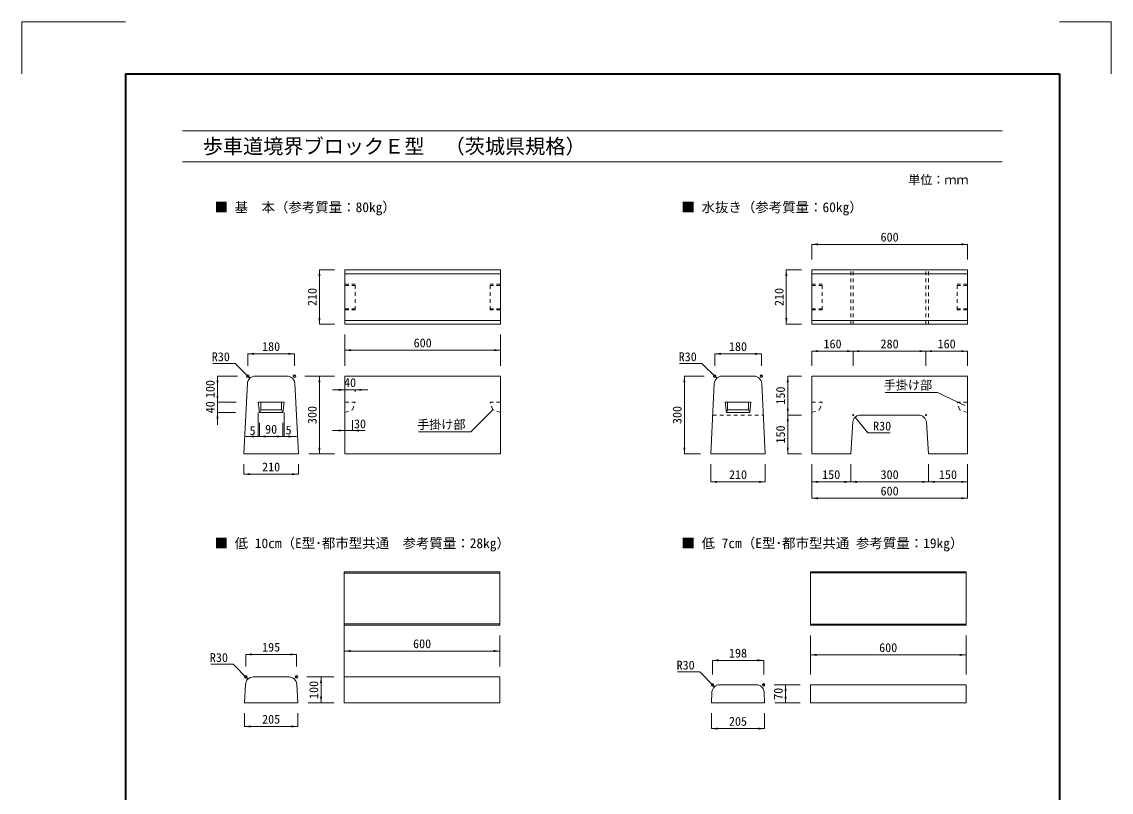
# Model space of a CAD drawing. Units: millimetres at full size, sheet at 1:20; some dimension numbers follow another scale. Extents: x 6158 to 10358, y -6226 to -286.
# Drawn here: x 6158 to 10358, y -3256 to -286 of the extents above; entities that cross this region are included whole.
import ezdxf
from ezdxf.enums import TextEntityAlignment as Align

# ---------------------------------------------------------------- set-up
doc = ezdxf.new("R2010")
doc.units = ezdxf.units.MM
doc.header["$LTSCALE"] = 20
doc.header["$PDMODE"] = 32
doc.header["$PDSIZE"] = 10
doc.linetypes.add('USER1', pattern=[1.35, 0.75, -0.6])
doc.layers.add('(0-0)', color=7, linetype='Continuous')
for name, color, linetype, lineweight in [('Defpoints_2', 7, 'Continuous', 13), ('図枠', 7, 'Continuous', 5), ('寸法線', 7, 'Continuous', 13), ('引出線', 4, 'Continuous', 13), ('本体', 2, 'Continuous', 20), ('補助線', 8, 'Continuous', 13)]:
    doc.layers.add(name, color=color, linetype=linetype, lineweight=lineweight)
doc.styles.add('ＭＳ ゴシック', font='')
doc.styles.get('ＭＳ ゴシック').set_extended_font_data('MS Gothic')

# ---------------------------------------------------------------- blocks, each defined once
blk = doc.blocks.new('filled_arrow')
at = {"color": 0, "linetype": 'Continuous', "lineweight": -2}
blk.add_solid([(7.5, 1.25), (0, 0), (7.5, -1.25)], dxfattribs=at)

msp = doc.modelspace()

# ---------------------------------------------------------------- linework, layer by layer
at = {"layer": 'Defpoints_2'}
for p, q in [((6158.4, -286.38), (6158.4, -486.38)), ((6558.4, -286.38), (6158.4, -286.38)), ((10158.4, -286.38), (10358.4, -286.38)), ((10358.4, -286.38), (10358.4, -486.38))]:
    msp.add_line(p, q, dxfattribs=at)
at = {"layer": '図枠', "lineweight": 40}
for p, q in [((6558.4, -486.38), (10158.4, -486.38)), ((6558.4, -486.38), (6558.4, -6026.38)), ((10158.4, -486.38), (10158.4, -6026.38))]:
    msp.add_line(p, q, dxfattribs=at)
at = {"layer": '図枠', "lineweight": 13}
for p, q in [((6778.4, -706.38), (9938.4, -706.38)), ((6778.4, -826.38), (9938.4, -826.38))]:
    msp.add_line(p, q, dxfattribs=at)
at = {"layer": '寸法線'}
for p, q in [((9203.98, -1144.32), (9803.98, -1144.32)), ((9203.98, -1202.39), (9203.98, -1144.32)), ((9803.98, -1202.39), (9803.98, -1144.32)), ((7305.91, -1452.39), (7305.91, -1242.39)), ((7363.98, -1242.39), (7305.91, -1242.39)), ((9105.91, -1452.39), (9105.91, -1242.39)), ((9163.98, -1242.39), (9105.91, -1242.39)), ((7363.98, -1452.39), (7305.91, -1452.39)), ((9163.98, -1452.39), (9105.91, -1452.39)), ((7403.98, -1492.39), (7403.98, -1552.39)), ((8003.98, -1492.39), (8003.98, -1552.39)), ((7403.98, -1552.39), (8003.98, -1552.39)), ((7403.98, -1552.39), (8003.98, -1552.39)), ((7403.98, -1612.39), (7403.98, -1552.39)), ((8003.98, -1612.39), (8003.98, -1552.39)), ((7029.66, -1566.36), (7209.66, -1566.36)), ((7029.66, -1612.39), (7029.66, -1566.36)), ((7209.66, -1612.39), (7209.66, -1566.36)), ((8829.66, -1566.36), (9009.66, -1566.36)), ((8829.66, -1612.39), (8829.66, -1566.36)), ((9009.66, -1612.39), (9009.66, -1566.36)), ((9203.98, -1556.1), (9363.98, -1556.1)), ((9203.98, -1612.39), (9203.98, -1556.1)), ((9363.98, -1556.1), (9643.98, -1556.1)), ((9363.98, -1612.39), (9363.98, -1556.1)), ((9363.98, -1612.39), (9363.98, -1556.1)), ((9643.98, -1612.39), (9643.98, -1556.1)), ((9643.98, -1556.1), (9803.98, -1556.1)), ((9643.98, -1612.39), (9643.98, -1556.1)), ((9803.98, -1612.39), (9803.98, -1556.1)), ((6912.81, -1652.39), (6912.81, -1752.39)), ((6989.66, -1652.39), (6912.81, -1652.39)), ((7249.66, -1652.39), (7305.91, -1652.39)), ((7305.91, -1952.39), (7305.91, -1652.39)), ((7305.91, -1952.39), (7305.91, -1652.39)), ((7363.98, -1652.39), (7305.91, -1652.39)), ((8712.82, -1652.39), (8712.82, -1952.39)), ((8789.66, -1652.39), (8712.82, -1652.39)), ((9111.45, -1802.39), (9111.45, -1652.39)), ((9163.98, -1652.39), (9111.45, -1652.39)), ((6912.81, -1704.39), (6912.81, -1840.39)), ((7355.98, -1705.22), (7491.98, -1705.22)), ((7403.98, -1712.39), (7403.98, -1705.22)), ((7443.98, -1712.39), (7443.98, -1705.22)), ((6984.66, -1752.39), (6912.81, -1752.39)), ((6984.66, -1752.39), (6912.81, -1752.39)), ((6982.66, -1792.39), (6912.81, -1792.39)), ((7069.66, -1792.39), (7069.66, -1885.07)), ((7169.66, -1792.39), (7169.66, -1885.07)), ((9111.45, -1952.39), (9111.45, -1802.39)), ((9163.98, -1802.39), (9111.45, -1802.39)), ((9163.98, -1802.39), (9111.45, -1802.39)), ((7074.66, -1832.39), (7074.66, -1885.07)), ((7074.66, -1832.39), (7074.66, -1885.07)), ((7164.66, -1832.39), (7164.66, -1885.07)), ((7164.66, -1832.39), (7164.66, -1885.07)), ((7403.98, -1832.39), (7403.98, -1862.14)), ((7433.98, -1822.39), (7433.98, -1862.14)), ((7021.66, -1885.07), (7122.66, -1885.07)), ((7074.66, -1885.07), (7164.66, -1885.07)), ((7116.66, -1885.07), (7217.66, -1885.07)), ((7355.98, -1862.14), (7481.98, -1862.14)), ((7264.66, -1952.39), (7305.91, -1952.39)), ((7363.98, -1952.39), (7305.91, -1952.39)), ((8774.66, -1952.39), (8712.82, -1952.39)), ((9163.98, -1952.39), (9111.45, -1952.39)), ((7014.66, -1992.39), (7014.66, -2030.47)), ((7224.66, -1992.39), (7224.66, -2030.47)), ((8814.66, -1992.39), (8814.66, -2060)), ((9024.66, -1992.39), (9024.66, -2060)), ((9203.98, -1992.39), (9203.98, -2123.23)), ((9203.98, -1992.39), (9203.98, -2060)), ((9353.98, -1992.39), (9353.98, -2060)), ((9353.98, -1992.39), (9353.98, -2060)), ((9653.98, -1992.39), (9653.98, -2060)), ((9653.98, -1992.39), (9653.98, -2060)), ((9803.98, -1992.39), (9803.98, -2123.23)), ((9803.98, -1992.39), (9803.98, -2060)), ((7014.66, -2030.47), (7224.66, -2030.47)), ((8814.66, -2060), (9024.66, -2060)), ((9203.98, -2060), (9353.98, -2060)), ((9353.98, -2060), (9653.98, -2060)), ((9653.98, -2060), (9803.98, -2060)), ((9203.98, -2123.23), (9803.98, -2123.23)), ((7401.82, -2651.97), (7401.82, -2712.01)), ((8001.82, -2652.01), (8001.82, -2712.01)), ((9198.66, -2652.01), (9198.66, -2727.01)), ((9798.66, -2652.01), (9798.66, -2727.01)), ((7022.16, -2725.28), (7217.16, -2725.28)), ((7022.16, -2772.01), (7022.16, -2725.28)), ((7217.16, -2772.01), (7217.16, -2725.28)), ((7401.82, -2712.01), (8001.82, -2712.01)), ((7401.82, -2772.01), (7401.82, -2712.01)), ((7401.82, -2712.01), (8001.82, -2712.01)), ((8001.82, -2772.01), (8001.82, -2712.01)), ((9198.66, -2727.01), (9798.66, -2727.01)), ((9198.66, -2802.01), (9198.66, -2727.01)), ((9198.66, -2727.01), (9798.66, -2727.01)), ((9798.66, -2802.01), (9798.66, -2727.01)), ((8820.66, -2748), (9018.66, -2748)), ((8820.66, -2802.01), (8820.66, -2748)), ((9018.66, -2802.01), (9018.66, -2748)), ((7257.16, -2812.01), (7311.99, -2812.01)), ((7311.99, -2912.01), (7311.99, -2812.01)), ((7311.99, -2912.01), (7311.99, -2812.01)), ((7361.82, -2812.01), (7311.99, -2812.01)), ((9058.66, -2842.01), (9102.89, -2842.01)), ((9102.89, -2912.01), (9102.89, -2842.01)), ((9102.89, -2912.01), (9102.89, -2842.01)), ((9158.66, -2842.01), (9102.89, -2842.01)), ((7262.16, -2912.01), (7311.99, -2912.01)), ((7361.82, -2912.01), (7311.99, -2912.01)), ((9062.16, -2912.01), (9102.89, -2912.01)), ((9158.66, -2912.01), (9102.89, -2912.01)), ((7017.16, -2952.01), (7017.16, -3002.9)), ((7222.16, -2952.01), (7222.16, -3002.9)), ((8817.16, -2952.01), (8817.16, -3011.28)), ((9022.16, -2952.01), (9022.16, -3011.28)), ((7017.16, -3002.9), (7222.16, -3002.9)), ((8817.16, -3011.28), (9022.16, -3011.28))]:
    msp.add_line(p, q, dxfattribs=at)
at = {"layer": '引出線'}
for points in [[(7037.52, -1660.66), (6980.65, -1603.78), (6894.5, -1603.78)], [(8837.52, -1660.66), (8780.65, -1603.78), (8694.5, -1603.78)], [(9793.64, -1765.68), (9688.19, -1715.16), (9486.91, -1715.16)], [(7973.98, -1782.39), (7888.99, -1867.39), (7687.71, -1867.39)], [(9371.55, -1810.48), (9420.48, -1870.88), (9506.63, -1870.88)], [(7030.02, -2820.27), (6973.15, -2763.4), (6886.99, -2763.4)], [(8829.35, -2849.51), (8772.48, -2792.64), (8686.33, -2792.64)]]:
    msp.add_lwpolyline(points, dxfattribs=at)
at = {"layer": '本体'}
for p, q in [((7403.98, -1242.39), (8003.98, -1242.39)), ((7403.98, -1242.39), (7403.98, -1452.39)), ((8003.98, -1242.39), (8003.98, -1452.39)), ((9203.98, -1242.39), (9803.98, -1242.39)), ((9203.98, -1242.39), (9203.98, -1452.39)), ((9803.98, -1242.39), (9803.98, -1452.39)), ((7403.98, -1452.39), (8003.98, -1452.39)), ((9203.98, -1452.39), (9803.98, -1452.39)), ((7403.98, -1652.39), (7403.98, -1952.39)), ((7403.98, -1652.39), (8003.98, -1652.39)), ((8003.98, -1652.39), (8003.98, -1952.39)), ((9203.98, -1652.39), (9203.98, -1952.39)), ((9203.98, -1652.39), (9803.98, -1652.39)), ((9803.98, -1652.39), (9803.98, -1952.39)), ((9615.91, -1802.39), (9392.05, -1802.39)), ((9362.11, -1830.4), (9353.98, -1952.39)), ((9645.85, -1830.4), (9653.98, -1952.39)), ((7014.66, -1952.39), (7224.66, -1952.39)), ((7403.98, -1952.39), (8003.98, -1952.39)), ((8814.66, -1952.39), (9024.66, -1952.39)), ((9203.98, -1952.39), (9353.98, -1952.39)), ((9653.98, -1952.39), (9803.98, -1952.39)), ((7401.82, -2612.01), (8001.82, -2612.01)), ((9198.66, -2612.01), (9798.66, -2612.01)), ((7050.7, -2812.01), (7188.62, -2812.01)), ((7401.82, -2812.01), (7401.82, -2912.01)), ((7401.82, -2812.01), (8001.82, -2812.01)), ((8001.82, -2812.01), (8001.82, -2912.01)), ((8849.2, -2842.01), (8990.12, -2842.01)), ((9198.66, -2842.01), (9198.66, -2912.01)), ((9198.66, -2842.01), (9798.66, -2842.01)), ((9798.66, -2842.01), (9798.66, -2912.01)), ((7017.16, -2912.01), (7222.16, -2912.01)), ((7401.82, -2912.01), (8001.82, -2912.01)), ((8817.16, -2912.01), (9022.16, -2912.01)), ((9198.66, -2912.01), (9798.66, -2912.01))]:
    msp.add_line(p, q, dxfattribs=at)
at = {"layer": '本体', "lineweight": 5}
for p, q in [((7403.98, -1257.39), (8003.98, -1257.39)), ((9203.98, -1257.39), (9803.98, -1257.39)), ((7403.98, -1437.39), (8003.98, -1437.39)), ((9203.98, -1437.39), (9803.98, -1437.39)), ((7401.82, -2412.01), (8001.82, -2412.01)), ((9198.66, -2410.51), (9798.66, -2410.51)), ((7401.82, -2607.01), (8001.82, -2607.01)), ((9198.66, -2608.51), (9798.66, -2608.51))]:
    msp.add_line(p, q, dxfattribs=at)
at = {"layer": '本体', "linetype": 'USER1', "lineweight": 9}
for p, q in [((9353.98, -1452.39), (9353.98, -1242.39)), ((9363.98, -1452.39), (9363.98, -1242.39)), ((9643.98, -1452.39), (9643.98, -1242.39)), ((9653.98, -1452.39), (9653.98, -1242.39)), ((7403.98, -1297.39), (7443.98, -1297.39)), ((7443.98, -1397.39), (7443.98, -1297.39)), ((8003.98, -1297.39), (7963.98, -1297.39)), ((7963.98, -1397.39), (7963.98, -1297.39)), ((9203.98, -1297.39), (9243.98, -1297.39)), ((9243.98, -1397.39), (9243.98, -1297.39)), ((9803.98, -1297.39), (9763.98, -1297.39)), ((9763.98, -1397.39), (9763.98, -1297.39)), ((7403.98, -1302.39), (7443.98, -1302.39)), ((8003.98, -1302.39), (7963.98, -1302.39)), ((9203.98, -1302.39), (9243.98, -1302.39)), ((9803.98, -1302.39), (9763.98, -1302.39)), ((7403.98, -1392.39), (7443.98, -1392.39)), ((7403.98, -1397.39), (7443.98, -1397.39)), ((8003.98, -1392.39), (7963.98, -1392.39)), ((8003.98, -1397.39), (7963.98, -1397.39)), ((9203.98, -1392.39), (9243.98, -1392.39)), ((9203.98, -1397.39), (9243.98, -1397.39)), ((9803.98, -1392.39), (9763.98, -1392.39)), ((9803.98, -1397.39), (9763.98, -1397.39)), ((7403.98, -1752.39), (7443.98, -1752.39)), ((7433.98, -1782.39), (7443.98, -1752.39)), ((8003.98, -1752.39), (7963.98, -1752.39)), ((7973.98, -1782.39), (7963.98, -1752.39)), ((9203.98, -1752.39), (9243.98, -1752.39)), ((9233.98, -1782.39), (9243.98, -1752.39)), ((9803.98, -1752.39), (9763.98, -1752.39)), ((9773.98, -1782.39), (9763.98, -1752.39)), ((7403.98, -1792.39), (7433.98, -1782.39)), ((8003.98, -1792.39), (7973.98, -1782.39)), ((8822.16, -1802.39), (9017.16, -1802.39)), ((9203.98, -1792.39), (9233.98, -1782.39)), ((9803.98, -1792.39), (9773.98, -1782.39))]:
    msp.add_line(p, q, dxfattribs=at)
at = {"layer": '本体', "lineweight": 13}
for p, q in [((7058.2, -1652.39), (7181.12, -1652.39)), ((8858.2, -1652.39), (8981.12, -1652.39)), ((7014.66, -1952.39), (7028.24, -1680.89)), ((7211.09, -1680.89), (7224.66, -1952.39)), ((8814.66, -1952.39), (8828.24, -1680.89)), ((9011.09, -1680.89), (9024.66, -1952.39)), ((7401.82, -2612.01), (7401.82, -2407.01)), ((7401.82, -2407.01), (8001.82, -2407.01)), ((8001.82, -2407.01), (8001.82, -2612.01)), ((9198.66, -2612.01), (9198.66, -2407.01)), ((9198.66, -2407.01), (9798.66, -2407.01)), ((9798.66, -2407.01), (9798.66, -2612.01)), ((7017.16, -2912.01), (7020.74, -2840.51)), ((7222.16, -2912.01), (7218.59, -2840.51)), ((8817.16, -2912.01), (8819.24, -2870.51)), ((9022.16, -2912.01), (9020.09, -2870.51))]:
    msp.add_line(p, q, dxfattribs=at)
at = {"layer": '本体', "lineweight": 9}
for p, q in [((7169.66, -1752.39), (7069.66, -1752.39)), ((7069.66, -1752.39), (7074.66, -1792.39)), ((7079.66, -1752.39), (7079.66, -1782.39)), ((7159.66, -1752.39), (7159.66, -1782.39)), ((7164.66, -1792.39), (7169.66, -1752.39)), ((8969.66, -1752.39), (8869.66, -1752.39)), ((8869.66, -1752.39), (8874.66, -1792.39)), ((8879.66, -1752.39), (8879.66, -1782.39)), ((8959.66, -1752.39), (8959.66, -1782.39)), ((8964.66, -1792.39), (8969.66, -1752.39)), ((7079.66, -1782.39), (7074.66, -1792.39)), ((7164.66, -1792.39), (7074.66, -1792.39)), ((7159.66, -1782.39), (7079.66, -1782.39)), ((7159.66, -1782.39), (7164.66, -1792.39)), ((8879.66, -1782.39), (8874.66, -1792.39)), ((8964.66, -1792.39), (8874.66, -1792.39)), ((8959.66, -1782.39), (8879.66, -1782.39)), ((8959.66, -1782.39), (8964.66, -1792.39))]:
    msp.add_line(p, q, dxfattribs=at)
at = {"layer": '本体', "lineweight": 13}
for centre, start, end in [((7058.2, -1682.39), 90, 177.13759), ((7181.12, -1682.39), 2.86241, 90), ((8858.2, -1682.39), 90, 177.13759), ((8981.12, -1682.39), 2.86241, 90), ((8990.12, -2872.01), 2.86131, 90)]:
    msp.add_arc(centre, 30, start, end, dxfattribs=at)
at = {"layer": '本体'}
for centre, start, end in [((9392.05, -1832.39), 90, 176.18671), ((9615.91, -1832.39), 3.81364, 90), ((7050.7, -2842.01), 90, 177.13759), ((7188.62, -2842.01), 2.86241, 90), ((8849.2, -2872.01), 90, 177.1365)]:
    msp.add_arc(centre, 30, start, end, dxfattribs=at)
at = {"layer": '補助線'}
msp.add_line((7401.82, -2612.01), (7401.82, -2812.01), dxfattribs=at)
for centre in [(9363.98, -1802.39), (9643.98, -1802.39)]:
    msp.add_circle(centre, 2, dxfattribs=at)
for p in [(7029.66, -1652.39), (7209.66, -1652.39), (8829.66, -1652.39), (9009.66, -1652.39), (7022.16, -2812.01), (7217.16, -2812.01), (8820.66, -2842.01), (9018.66, -2842.01)]:
    msp.add_point(p, dxfattribs=at)

# ---------------------------------------------------------------- block references
at = {"layer": '寸法線', "xscale": 3.2, "yscale": 3.2}
for p in [(9203.98, -1144.32), (7403.98, -1552.39), (7403.98, -1552.39), (9203.98, -1556.1), (9363.98, -1556.1), (9643.98, -1556.1), (7029.66, -1566.36), (8829.66, -1566.36), (7443.98, -1705.22), (7074.66, -1885.07), (7074.66, -1885.07), (7169.66, -1885.07), (7433.98, -1862.14), (7014.66, -2030.47), (8814.66, -2060), (9203.98, -2060), (9353.98, -2060), (9653.98, -2060), (9203.98, -2123.23), (7022.16, -2725.28), (7401.82, -2712.01), (7401.82, -2712.01), (9198.66, -2727.01), (9198.66, -2727.01), (8820.66, -2748), (7017.16, -3002.9), (8817.16, -3011.28)]:
    msp.add_blockref('filled_arrow', p, dxfattribs=at)
for p, rotation in [((9803.98, -1144.32), 180), ((7305.91, -1242.39), 270), ((9105.91, -1242.39), 270), ((7305.91, -1452.39), 90), ((9105.91, -1452.39), 90), ((8003.98, -1552.39), 180), ((8003.98, -1552.39), 180), ((9363.98, -1556.1), 180), ((9643.98, -1556.1), 180), ((9803.98, -1556.1), 180), ((7209.66, -1566.36), 180), ((9009.66, -1566.36), 180), ((6912.81, -1652.39), 270), ((7305.91, -1652.39), 270), ((7305.91, -1652.39), 270), ((8712.82, -1652.39), 270), ((9111.45, -1652.39), 270), ((7403.98, -1705.22), 180), ((6912.81, -1752.39), 90), ((6912.81, -1752.39), 90), ((6912.81, -1792.39), 270), ((9111.45, -1802.39), 90), ((9111.45, -1802.39), 270), ((7069.66, -1885.07), 180), ((7164.66, -1885.07), 180), ((7164.66, -1885.07), 180), ((7403.98, -1862.14), 180), ((7305.91, -1952.39), 90), ((7305.91, -1952.39), 90), ((8712.82, -1952.39), 90), ((9111.45, -1952.39), 90), ((7224.66, -2030.47), 180), ((9024.66, -2060), 180), ((9353.98, -2060), 180), ((9653.98, -2060), 180), ((9803.98, -2060), 180), ((9803.98, -2123.23), 180), ((7217.16, -2725.28), 180), ((8001.82, -2712.01), 180), ((8001.82, -2712.01), 180), ((9798.66, -2727.01), 180), ((9798.66, -2727.01), 180), ((9018.66, -2748), 180), ((7311.99, -2812.01), 270), ((7311.99, -2812.01), 270), ((9102.89, -2842.01), 270), ((9102.89, -2842.01), 270), ((7311.99, -2912.01), 90), ((7311.99, -2912.01), 90), ((9102.89, -2912.01), 90), ((9102.89, -2912.01), 90), ((7222.16, -3002.9), 180), ((9022.16, -3011.28), 180)]:
    msp.add_blockref('filled_arrow', p, dxfattribs=dict(at, rotation=rotation))
at = {"layer": '引出線', "xscale": 0.16, "yscale": 0.16}
for p, rotation in [((7037.52, -1660.66), 135), ((8837.52, -1660.66), 135), ((7973.98, -1782.39), 225), ((9793.64, -1765.68), 154.4), ((9371.55, -1810.48), 309), ((7030.02, -2820.27), 135), ((8829.35, -2849.51), 135)]:
    msp.add_blockref('filled_arrow', p, dxfattribs=dict(at, rotation=rotation))

# ---------------------------------------------------------------- texts
at = {"layer": '(0-0)', "style": 'ＭＳ ゴシック'}
for s, p in [('■ 基\u3000本（参考質量：80kg）', (6901.45, -1031.63)), ('■ 水抜き（参考質量：60kg）', (8701.45, -1031.63)), ('■ 低 10cm（E型･都市型共通\u3000参考質量：28kg）', (6901.45, -2326.96)), ('■ 低 7cm（E型･都市型共通 参考質量：19kg）', (8701.45, -2326.96))]:
    msp.add_text(s, height=37.98, dxfattribs=at).set_placement(p, align=Align.BOTTOM_LEFT)
at = {"layer": '図枠', "style": 'ＭＳ ゴシック'}
msp.add_text('\u3000歩車道境界ブロックＥ型\u3000（茨城県規格）', height=56.96, dxfattribs=at).set_placement((6778.4, -766.38), align=Align.MIDDLE_LEFT)
msp.add_text('単位：ｍｍ', height=34.18, dxfattribs=at).set_placement((9692.13, -895.72), align=Align.MIDDLE_CENTER)
at = {"layer": '寸法線', "style": 'ＭＳ ゴシック'}
for s, p in [('600', (9503.98, -1116.32)), ('600', (7703.98, -1524.39)), ('600', (7703.98, -1524.39)), ('160', (9283.98, -1528.1)), ('280', (9503.98, -1528.1)), ('160', (9723.98, -1528.1)), ('180', (7119.66, -1538.36)), ('180', (8919.66, -1538.36)), ('40', (7423.98, -1677.22)), ('5', (7048.18, -1862.29)), ('90', (7119.66, -1857.07)), ('5', (7187.12, -1860.25)), ('30', (7462.22, -1836.33)), ('210', (7119.66, -2002.47)), ('210', (8919.66, -2032)), ('150', (9278.98, -2032)), ('300', (9503.98, -2032)), ('150', (9728.98, -2032)), ('600', (9503.98, -2095.23)), ('195', (7119.66, -2697.28)), ('600', (7701.82, -2684.01)), ('600', (7701.82, -2684.01)), ('600', (9498.66, -2699.01)), ('600', (9498.66, -2699.01)), ('198', (8919.66, -2720)), ('205', (7119.66, -2974.9)), ('205', (8919.66, -2983.28))]:
    msp.add_text(s, height=34.18, dxfattribs=at).set_placement(p, align=Align.MIDDLE_CENTER)
for s, p in [('210', (7277.91, -1347.39)), ('210', (9077.91, -1347.39)), ('100', (6884.81, -1702.39)), ('150', (9083.45, -1727.39)), ('40', (6884.81, -1772.39)), ('300', (7277.91, -1802.39)), ('300', (7277.91, -1802.39)), ('300', (8684.82, -1802.39)), ('150', (9083.45, -1877.39)), ('100', (7283.99, -2862.01)), ('100', (7283.99, -2862.01)), ('70', (9074.89, -2877.01)), ('70', (9074.89, -2877.01))]:
    msp.add_text(s, height=34.18, rotation=90, dxfattribs=at).set_placement(p, align=Align.MIDDLE_CENTER)
at = {"layer": '引出線', "style": 'ＭＳ ゴシック'}
for s, p in [('R30', (6960.65, -1560.58)), ('R30', (8760.65, -1560.58)), ('手掛け部', (9668.19, -1669.95)), ('手掛け部', (7868.99, -1822.18)), ('R30', (6953.15, -2720.2)), ('R30', (8752.48, -2749.44))]:
    msp.add_text(s, height=34.18, dxfattribs=at).set_placement(p, align=Align.TOP_RIGHT)
msp.add_text('R30', height=34.18, dxfattribs=at).set_placement((9440.48, -1827.68), align=Align.TOP_LEFT)

doc.saveas('drawing.dxf')
